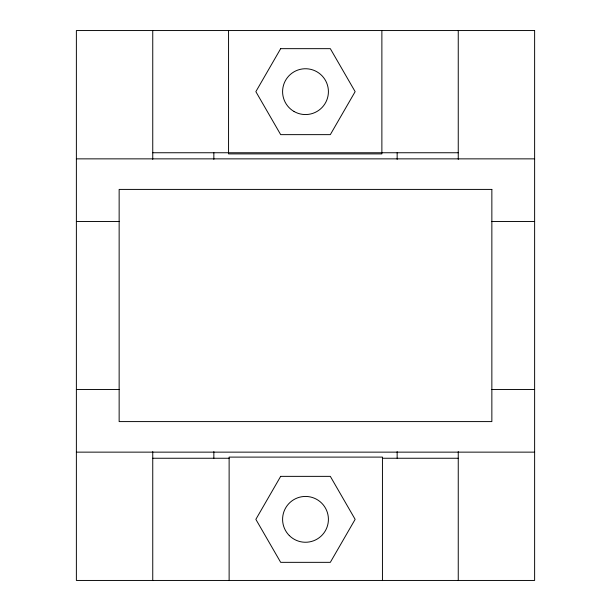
<?xml version="1.0" encoding="UTF-8"?>
<svg xmlns="http://www.w3.org/2000/svg" width="611" height="611" viewBox="0 0 611 611"><rect width="100%" height="100%" fill="white"/><g stroke="black" fill="none" stroke-linecap="round" stroke-linejoin="round"><path stroke-width="0.92" d="M152.75 152.75L458.25 152.75M76.375 158.86L534.625 158.86M76.375 221.488L119.145 221.488M491.855 221.488L534.625 221.488M76.375 389.513L119.145 389.513M491.855 389.513L534.625 389.513M76.375 452.14L534.625 452.14M152.75 458.25L229.125 458.25M382.44 458.25L458.25 458.25M458.25 30.55L458.25 159.387M458.25 451.613L458.25 580.45M397.15 152.75L397.15 159.387M397.15 451.613L397.15 458.25M382.44 580.45L382.44 457.104L229.125 457.104L229.125 580.45M381.875 30.55L381.875 153.896L228.56 153.896L228.56 30.55M213.85 152.75L213.85 159.387M213.85 451.613L213.85 458.25M152.75 30.55L152.75 159.387M152.75 451.613L152.75 580.45M280.678 48.659L255.856 91.65L280.678 134.641L330.322 134.641L355.144 91.65L330.322 48.659L280.678 48.659M280.678 476.359L255.856 519.35L280.678 562.341L330.322 562.341L355.144 519.35L330.322 476.359L280.678 476.359M534.625 30.55L76.375 30.55L76.375 580.45L534.625 580.45L534.625 30.55M491.855 189.41L119.145 189.41L119.145 421.59L491.855 421.59L491.855 189.41M294.044 111.492A22.913 22.913 0 0 0 328.413 91.65A22.913 22.913 0 0 0 294.044 71.808A22.913 22.913 0 0 0 294.044 111.492M289.301 535.549A22.913 22.913 0 0 0 327.633 525.277A22.913 22.913 0 0 0 299.573 497.217A22.913 22.913 0 0 0 289.301 535.549"/></g></svg>
